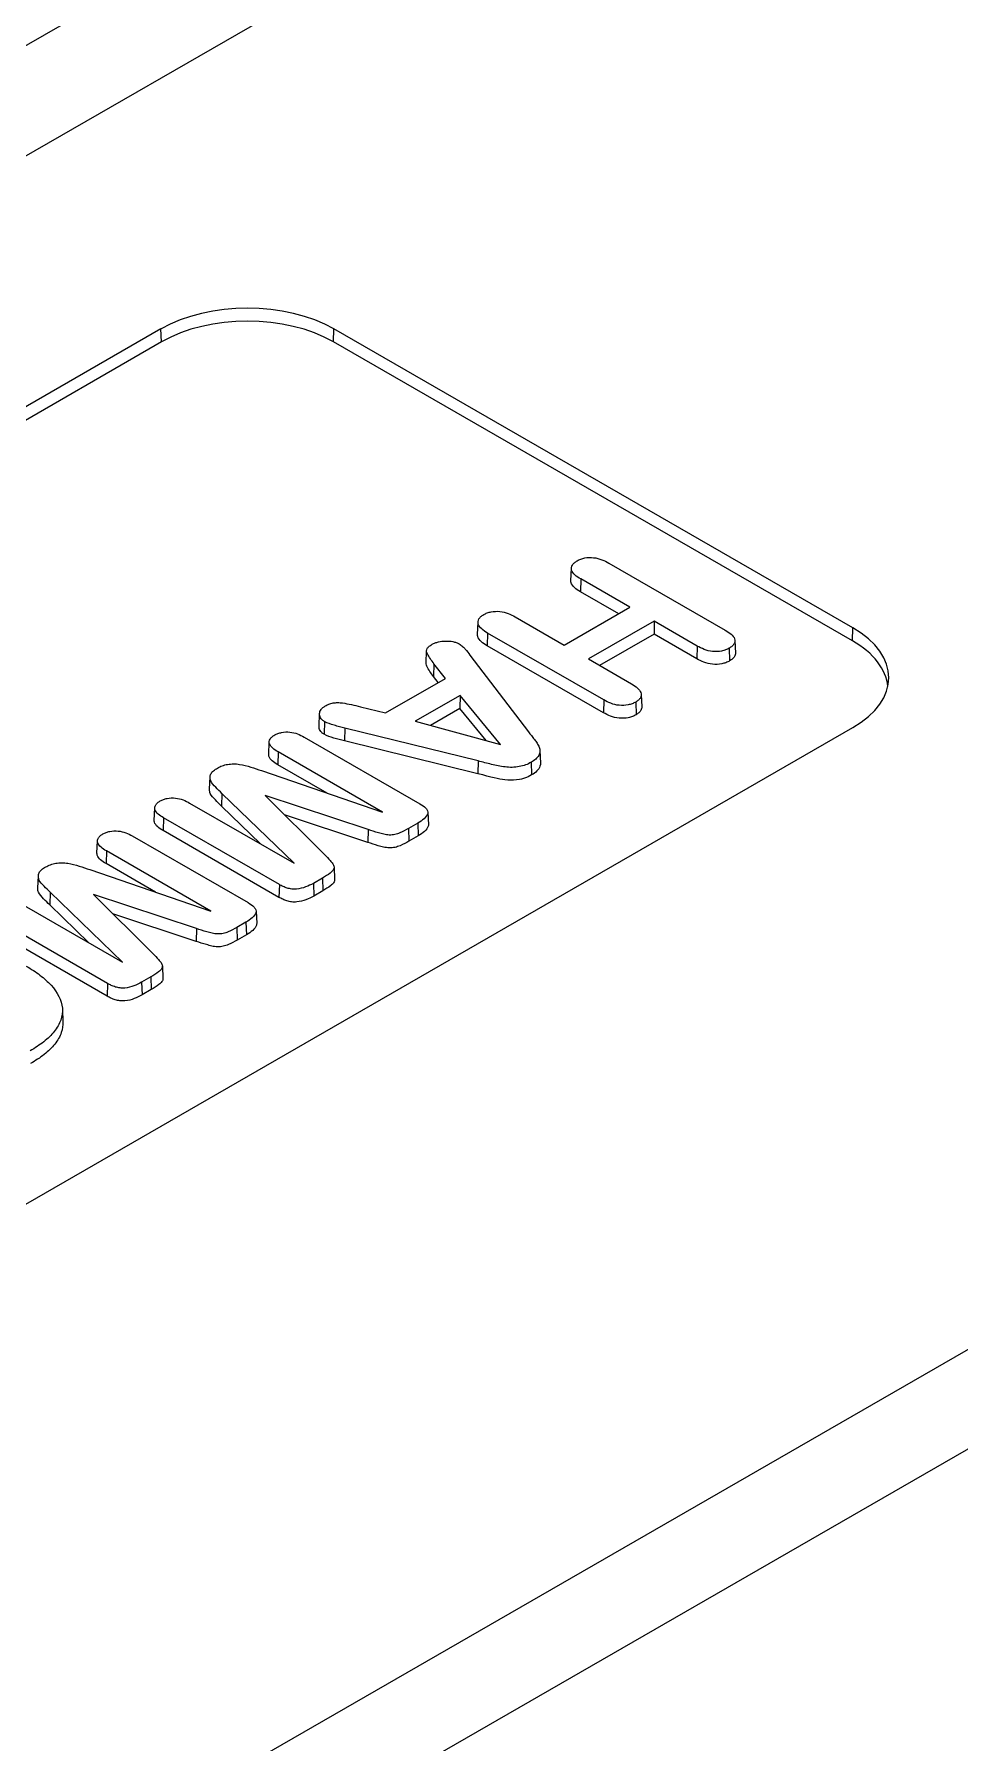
# Model space of a CAD drawing. Header units: millimetres. Extents: x 14 to 1104, y 14 to 850.
# Drawn here: x 918.21 to 933.34, y 599.64 to 627.57 of the extents above; entities that cross this region are included whole.
import ezdxf

# ---------------------------------------------------------------- set-up
doc = ezdxf.new("R2010")
doc.units = ezdxf.units.MM
doc.header["$LTSCALE"] = 4
doc.layers.add('Visible (ANSI)', color=7, linetype='Continuous', lineweight=9)
doc.layers.add('Visible Narrow (ANSI)', color=7, linetype='Continuous', lineweight=9)

msp = doc.modelspace()

# ---------------------------------------------------------------- linework, layer by layer
at = {"layer": 'Visible (ANSI)'}
for p, q in [((889.875, 609.342), (1039.781, 695.668)), ((1039.783, 665.661), (889.874, 579.334)), ((920.28, 622.75), (894.825, 608.091)), ((931.594, 617.864), (923.109, 622.75)), ((920.29, 622.54), (894.834, 607.881)), ((931.585, 617.654), (923.1, 622.54)), ((891.642, 581.981), (960.232, 621.48)), ((926.983, 618.634), (926.991, 618.839)), ((927.144, 618.663), (927.138, 618.455)), ((927.948, 618.2), (927.144, 618.663)), ((927.604, 618.923), (929.506, 617.828)), ((927.765, 618.094), (927.138, 618.455)), ((926.875, 617.582), (927.948, 618.2)), ((925.455, 617.755), (925.464, 617.959)), ((926.071, 618.045), (926.875, 617.582)), ((928.342, 617.974), (927.269, 617.356)), ((928.342, 617.974), (928.342, 617.762)), ((929.047, 617.567), (928.342, 617.974)), ((925.619, 617.78), (925.613, 617.573)), ((927.515, 616.477), (925.613, 617.573)), ((927.521, 616.685), (925.619, 617.78)), ((928.342, 617.762), (927.452, 617.25)), ((929.041, 617.359), (928.342, 617.762)), ((929.047, 617.567), (929.041, 617.359)), ((929.664, 617.657), (929.673, 617.453)), ((924.614, 617.288), (924.623, 617.493)), ((924.93, 617.037), (924.744, 617.277)), ((925.332, 617.42), (926.289, 616.166)), ((927.269, 617.356), (927.974, 616.949)), ((929.57, 617.531), (929.577, 617.323)), ((923.951, 616.473), (924.93, 617.037)), ((924.814, 616.97), (924.736, 617.07)), ((925.17, 616.758), (924.438, 616.337)), ((925.17, 616.758), (925.167, 616.545)), ((925.83, 615.96), (925.17, 616.758)), ((928.133, 616.776), (928.141, 616.572)), ((922.865, 616.259), (922.873, 616.463)), ((923.54, 616.576), (923.951, 616.473)), ((925.167, 616.545), (924.688, 616.269)), ((925.6, 616.022), (925.167, 616.545)), ((927.521, 616.685), (927.515, 616.477)), ((928.042, 616.651), (928.048, 616.443)), ((906.138, 601.576), (931.594, 616.235)), ((922.956, 616.332), (922.949, 616.124)), ((925.466, 615.689), (923.285, 616.226)), ((924.438, 616.337), (925.83, 615.96)), ((922.042, 615.796), (922.051, 616.001)), ((922.619, 616.08), (924.512, 614.99)), ((925.462, 615.48), (923.281, 616.017)), ((922.196, 615.835), (922.19, 615.627)), ((922.997, 615.162), (922.19, 615.627)), ((923.904, 614.851), (922.196, 615.835)), ((925.466, 615.689), (925.462, 615.48)), ((926.333, 615.667), (926.339, 615.459)), ((926.475, 615.858), (926.484, 615.654)), ((921.074, 615.226), (921.083, 615.43)), ((921.925, 615.53), (923.904, 614.851)), ((922.457, 614.017), (921.278, 615.158)), ((921.984, 615.123), (922.957, 614.156)), ((923.668, 614.566), (921.984, 615.123)), ((920.17, 614.717), (920.179, 614.922)), ((920.322, 614.758), (920.316, 614.55)), ((922.216, 613.667), (920.322, 614.758)), ((920.748, 615.001), (922.457, 614.017)), ((921.91, 614.332), (921.271, 614.951)), ((923.664, 614.357), (922.301, 614.808)), ((924.644, 614.851), (924.653, 614.647)), ((922.21, 613.459), (920.316, 614.55)), ((924.478, 614.671), (924.329, 614.585)), ((924.478, 614.671), (924.484, 614.463)), ((919.234, 614.179), (919.243, 614.384)), ((919.388, 614.218), (919.382, 614.01)), ((921.096, 613.234), (919.388, 614.218)), ((919.811, 614.463), (921.704, 613.373)), ((924.484, 614.463), (924.335, 614.377)), ((920.189, 613.545), (919.382, 614.01)), ((923.111, 613.953), (923.12, 613.749)), ((918.266, 613.609), (918.275, 613.813)), ((919.116, 613.913), (921.096, 613.234)), ((922.216, 613.667), (922.21, 613.459)), ((922.922, 613.775), (922.772, 613.688)), ((922.772, 613.688), (922.778, 613.48)), ((917.94, 613.384), (919.649, 612.4)), ((919.649, 612.4), (918.47, 613.541)), ((919.176, 613.506), (920.149, 612.539)), ((920.86, 612.949), (919.176, 613.506)), ((922.928, 613.567), (922.778, 613.48)), ((919.408, 612.05), (917.514, 613.141)), ((919.102, 612.715), (918.463, 613.334)), ((920.856, 612.74), (919.493, 613.191)), ((921.836, 613.234), (921.845, 613.03)), ((919.402, 611.842), (917.508, 612.933)), ((921.67, 613.054), (921.521, 612.967)), ((921.676, 612.846), (921.527, 612.759)), ((921.67, 613.054), (921.676, 612.846)), ((920.303, 612.336), (920.312, 612.132)), ((919.408, 612.05), (919.402, 611.842)), ((920.114, 612.157), (919.964, 612.071)), ((919.964, 612.071), (919.97, 611.863)), ((920.12, 611.95), (919.97, 611.863)), ((918.668, 611.629), (918.677, 611.425))]:
    msp.add_line(p, q, dxfattribs=at)
for centre, major_axis, start_param, end_param in [((921.695, 621.936), (-2, 0), 3.926991, 5.497787), ((921.695, 621.731), (-1.987, 0), 3.926991, 5.497787), ((930.18, 617.049), (2, 0), 5.497787, 7.068583), ((930.18, 616.845), (1.987, 0), 0.052303, 0.785398)]:
    msp.add_ellipse(centre, major_axis=major_axis, ratio=0.575862, start_param=start_param, end_param=end_param, dxfattribs=at)
for points, knots in [([(927.144, 618.663), (927.109, 618.684), (927.076, 618.705), (927.023, 618.754), (927.003, 618.78), (926.987, 618.836), (926.992, 618.864), (927.015, 618.904), (927.026, 618.917), (927.053, 618.94), (927.07, 618.951), (927.087, 618.961)], [0, 0, 0, 0, 0.0001465943, 0.0001465943, 0.0002932887, 0.0002932887, 0.0004399831, 0.0004399831, 0.0005133303, 0.0005133303, 0.0005862598, 0.0005862598, 0.0005862598, 0.0005862598]), ([(927.087, 618.961), (927.105, 618.971), (927.124, 618.981), (927.164, 618.996), (927.186, 619.002), (927.256, 619.016), (927.306, 619.017), (927.402, 619.006), (927.448, 618.994), (927.531, 618.963), (927.567, 618.943), (927.604, 618.923)], [0, 0, 0, 0, 0.0000724301, 0.0000724301, 0.0001452747, 0.0001452747, 0.0002909637, 0.0002909637, 0.0004366528, 0.0004366528, 0.0005822264, 0.0005822264, 0.0005822264, 0.0005822264]), ([(927.138, 618.455), (927.103, 618.476), (927.069, 618.498), (927.015, 618.547), (926.994, 618.574), (926.983, 618.613), (926.982, 618.624), (926.983, 618.634)], [0, 0, 0, 0, 0.0001499671, 0.0001499671, 0.0002999342, 0.0002999342, 0.0003552474, 0.0003552474, 0.0003552474, 0.0003552474]), ([(925.558, 618.081), (925.576, 618.091), (925.594, 618.1), (925.634, 618.116), (925.656, 618.122), (925.725, 618.135), (925.775, 618.137), (925.87, 618.127), (925.916, 618.115), (925.998, 618.084), (926.034, 618.065), (926.071, 618.045)], [0, 0, 0, 0, 0.0000718234, 0.0000718234, 0.0001440469, 0.0001440469, 0.0002884939, 0.0002884939, 0.0004329409, 0.0004329409, 0.0005772662, 0.0005772662, 0.0005772662, 0.0005772662]), ([(925.619, 617.78), (925.584, 617.802), (925.551, 617.823), (925.498, 617.871), (925.476, 617.898), (925.46, 617.954), (925.464, 617.983), (925.487, 618.023), (925.497, 618.036), (925.525, 618.06), (925.541, 618.07), (925.558, 618.081)], [0, 0, 0, 0, 0.0001477439, 0.0001477439, 0.0002955833, 0.0002955833, 0.0004434226, 0.0004434226, 0.0005173423, 0.0005173423, 0.0005908575, 0.0005908575, 0.0005908575, 0.0005908575]), ([(929.506, 617.828), (929.54, 617.807), (929.574, 617.786), (929.628, 617.738), (929.65, 617.712), (929.668, 617.657), (929.666, 617.628), (929.642, 617.588), (929.631, 617.575), (929.604, 617.552), (929.587, 617.542), (929.57, 617.531)], [0, 0, 0, 0, 0.0001466651, 0.0001466651, 0.0002934404, 0.0002934404, 0.0004402157, 0.0004402157, 0.0005136034, 0.0005136034, 0.0005866524, 0.0005866524, 0.0005866524, 0.0005866524]), ([(924.744, 617.277), (924.703, 617.331), (924.663, 617.385), (924.63, 617.455), (924.625, 617.469), (924.622, 617.498), (924.625, 617.512), (924.641, 617.539), (924.653, 617.551), (924.682, 617.575), (924.699, 617.585), (924.716, 617.596)], [0, 0, 0, 0, 0.0003024595, 0.0003024595, 0.0003780818, 0.0003780818, 0.0004537041, 0.0004537041, 0.0005293264, 0.0005293264, 0.0006045359, 0.0006045359, 0.0006045359, 0.0006045359]), ([(924.716, 617.596), (924.731, 617.604), (924.746, 617.612), (924.779, 617.625), (924.797, 617.63), (924.854, 617.644), (924.894, 617.648), (924.975, 617.65), (925.016, 617.647), (925.073, 617.635), (925.092, 617.63), (925.125, 617.618), (925.14, 617.61), (925.156, 617.602)], [0, 0, 0, 0, 0.0000597735, 0.0000597735, 0.0001199516, 0.0001199516, 0.0002403079, 0.0002403079, 0.0003606642, 0.0003606642, 0.0004208423, 0.0004208423, 0.0004805914, 0.0004805914, 0.0004805914, 0.0004805914]), ([(925.156, 617.602), (925.176, 617.589), (925.196, 617.576), (925.229, 617.548), (925.243, 617.532), (925.283, 617.485), (925.308, 617.452), (925.332, 617.42), (925.332, 617.42), (925.332, 617.42), (925.332, 617.42)], [0, 0, 0, 0, 0.0000905122, 0.0000905122, 0.0001814635, 0.0001814635, 0.000363366, 0.000363366, 0.000363366, 0.0003634116, 0.0003634116, 0.0003634116, 0.0003634116]), ([(925.613, 617.573), (925.578, 617.594), (925.544, 617.615), (925.49, 617.665), (925.468, 617.692), (925.456, 617.732), (925.455, 617.743), (925.455, 617.755)], [0, 0, 0, 0, 0.0001510024, 0.0001510024, 0.0003020048, 0.0003020048, 0.0003615298, 0.0003615298, 0.0003615298, 0.0003615298]), ([(929.57, 617.531), (929.552, 617.521), (929.533, 617.512), (929.493, 617.496), (929.47, 617.49), (929.399, 617.476), (929.349, 617.474), (929.251, 617.484), (929.205, 617.496), (929.121, 617.528), (929.084, 617.547), (929.047, 617.567)], [0, 0, 0, 0, 0.0000733743, 0.0000733743, 0.0001470842, 0.0001470842, 0.000294504, 0.000294504, 0.0004419238, 0.0004419238, 0.0005892335, 0.0005892335, 0.0005892335, 0.0005892335]), ([(924.736, 617.07), (924.695, 617.124), (924.655, 617.179), (924.621, 617.25), (924.616, 617.264), (924.614, 617.282), (924.614, 617.285), (924.614, 617.288)], [0, 0, 0, 0, 0.0003074862, 0.0003074862, 0.0003843577, 0.0003843577, 0.000400555, 0.000400555, 0.000400555, 0.000400555]), ([(929.577, 617.323), (929.558, 617.313), (929.539, 617.303), (929.497, 617.287), (929.473, 617.281), (929.401, 617.266), (929.349, 617.265), (929.248, 617.275), (929.201, 617.287), (929.115, 617.319), (929.078, 617.339), (929.041, 617.359)], [0, 0, 0, 0, 0.0000753967, 0.0000753967, 0.0001507934, 0.0001507934, 0.0003015868, 0.0003015868, 0.0004523802, 0.0004523802, 0.0006031736, 0.0006031736, 0.0006031736, 0.0006031736]), ([(929.673, 617.453), (929.674, 617.433), (929.669, 617.414), (929.65, 617.382), (929.639, 617.369), (929.611, 617.345), (929.594, 617.334), (929.577, 617.323)], [0.0003494721, 0.0003494721, 0.0003494721, 0.0003494721, 0.0004499405, 0.0004499405, 0.0005249306, 0.0005249306, 0.0005999207, 0.0005999207, 0.0005999207, 0.0005999207]), ([(927.974, 616.949), (928.008, 616.928), (928.042, 616.907), (928.096, 616.859), (928.117, 616.833), (928.137, 616.778), (928.134, 616.749), (928.112, 616.708), (928.102, 616.696), (928.075, 616.672), (928.058, 616.662), (928.042, 616.651)], [0, 0, 0, 0, 0.0001467258, 0.0001467258, 0.0002935603, 0.0002935603, 0.0004403947, 0.0004403947, 0.0005138119, 0.0005138119, 0.0005868111, 0.0005868111, 0.0005868111, 0.0005868111]), ([(922.956, 616.332), (922.942, 616.341), (922.928, 616.35), (922.906, 616.369), (922.897, 616.38), (922.878, 616.414), (922.873, 616.438), (922.874, 616.486), (922.882, 616.509), (922.906, 616.542), (922.916, 616.552), (922.94, 616.572), (922.954, 616.58), (922.968, 616.589)], [0, 0, 0, 0, 0.0000606009, 0.0000606009, 0.0001215784, 0.0001215784, 0.0002435333, 0.0002435333, 0.0003654882, 0.0003654882, 0.0004264657, 0.0004264657, 0.0004870421, 0.0004870421, 0.0004870421, 0.0004870421]), ([(922.968, 616.589), (922.987, 616.6), (923.006, 616.61), (923.048, 616.626), (923.071, 616.632), (923.12, 616.64), (923.145, 616.642), (923.196, 616.642), (923.221, 616.64), (923.297, 616.63), (923.346, 616.62), (923.443, 616.598), (923.492, 616.587), (923.54, 616.576)], [0, 0, 0, 0, 0.0000759397, 0.0000759397, 0.0001522847, 0.0001522847, 0.0002286296, 0.0002286296, 0.0003049746, 0.0003049746, 0.0004576645, 0.0004576645, 0.0006101705, 0.0006101705, 0.0006101705, 0.0006101705]), ([(928.048, 616.443), (928.029, 616.433), (928.01, 616.423), (927.968, 616.407), (927.945, 616.401), (927.873, 616.386), (927.821, 616.384), (927.721, 616.394), (927.674, 616.406), (927.589, 616.437), (927.552, 616.457), (927.515, 616.477)], [0, 0, 0, 0, 0.0000749445, 0.0000749445, 0.0001498889, 0.0001498889, 0.0002997779, 0.0002997779, 0.0004496668, 0.0004496668, 0.0005995558, 0.0005995558, 0.0005995558, 0.0005995558]), ([(928.042, 616.651), (928.023, 616.641), (928.005, 616.631), (927.964, 616.616), (927.942, 616.61), (927.872, 616.596), (927.821, 616.593), (927.724, 616.603), (927.678, 616.615), (927.594, 616.646), (927.558, 616.665), (927.521, 616.685)], [0, 0, 0, 0, 0.0000728385, 0.0000728385, 0.0001460912, 0.0001460912, 0.0002925967, 0.0002925967, 0.0004391021, 0.0004391021, 0.0005854997, 0.0005854997, 0.0005854997, 0.0005854997]), ([(928.141, 616.572), (928.142, 616.553), (928.138, 616.534), (928.12, 616.502), (928.109, 616.489), (928.081, 616.465), (928.065, 616.454), (928.048, 616.443)], [0.0003517302, 0.0003517302, 0.0003517302, 0.0003517302, 0.0004500093, 0.0004500093, 0.0005250108, 0.0005250108, 0.0006000123, 0.0006000123, 0.0006000123, 0.0006000123]), ([(922.14, 616.113), (922.157, 616.122), (922.174, 616.13), (922.211, 616.145), (922.232, 616.15), (922.296, 616.163), (922.343, 616.165), (922.432, 616.156), (922.474, 616.145), (922.551, 616.116), (922.585, 616.098), (922.619, 616.08)], [0, 0, 0, 0, 0.0000669143, 0.0000669143, 0.0001342671, 0.0001342671, 0.0002689726, 0.0002689726, 0.000403678, 0.000403678, 0.0005382467, 0.0005382467, 0.0005382467, 0.0005382467]), ([(922.949, 616.124), (922.935, 616.133), (922.921, 616.142), (922.898, 616.163), (922.889, 616.174), (922.869, 616.209), (922.864, 616.233), (922.865, 616.258), (922.865, 616.259), (922.865, 616.259)], [0, 0, 0, 0, 0.000062646, 0.000062646, 0.0001252919, 0.0001252919, 0.0002505839, 0.0002505839, 0.000253398, 0.000253398, 0.000253398, 0.000253398]), ([(923.285, 616.226), (923.256, 616.233), (923.226, 616.24), (923.168, 616.255), (923.14, 616.264), (923.055, 616.288), (923.001, 616.307), (922.956, 616.332)], [0, 0, 0, 0, 0.0000947864, 0.0000947864, 0.0001895848, 0.0001895848, 0.0003787897, 0.0003787897, 0.0003787897, 0.0003787897]), ([(926.289, 616.166), (926.289, 616.166), (926.289, 616.166), (926.289, 616.166), (926.305, 616.145), (926.32, 616.124), (926.353, 616.082), (926.369, 616.061), (926.401, 616.02), (926.416, 615.999), (926.442, 615.956), (926.455, 615.934), (926.472, 615.89), (926.477, 615.868), (926.474, 615.823), (926.468, 615.801), (926.446, 615.758), (926.429, 615.738), (926.386, 615.7), (926.36, 615.683), (926.333, 615.667)], [0, 0, 0, 0, 0.0000000354, 0.0000000354, 0.0000000354, 0.0001178593, 0.0001178593, 0.0002356833, 0.0002356833, 0.0003535072, 0.0003535072, 0.0004713312, 0.0004713312, 0.0005891551, 0.0005891551, 0.000706979, 0.000706979, 0.000824803, 0.000824803, 0.0009423936, 0.0009423936, 0.0009423936, 0.0009423936]), ([(922.196, 615.835), (922.164, 615.855), (922.133, 615.874), (922.083, 615.919), (922.063, 615.943), (922.047, 615.995), (922.051, 616.022), (922.073, 616.06), (922.083, 616.071), (922.109, 616.093), (922.124, 616.103), (922.14, 616.113)], [0, 0, 0, 0, 0.0001369737, 0.0001369737, 0.0002740748, 0.0002740748, 0.000411176, 0.000411176, 0.0004797265, 0.0004797265, 0.0005478338, 0.0005478338, 0.0005478338, 0.0005478338]), ([(923.281, 616.017), (923.252, 616.024), (923.223, 616.031), (923.165, 616.046), (923.136, 616.055), (923.051, 616.08), (922.996, 616.099), (922.949, 616.124)], [0, 0, 0, 0, 0.0000955718, 0.0000955718, 0.0001911437, 0.0001911437, 0.0003822874, 0.0003822874, 0.0003822874, 0.0003822874]), ([(921.203, 615.573), (921.227, 615.586), (921.252, 615.599), (921.308, 615.62), (921.338, 615.628), (921.401, 615.638), (921.434, 615.64), (921.501, 615.641), (921.533, 615.638), (921.63, 615.624), (921.69, 615.607), (921.808, 615.569), (921.866, 615.549), (921.925, 615.53)], [0, 0, 0, 0, 0.0000989188, 0.0000989188, 0.0001981084, 0.0001981084, 0.0002972979, 0.0002972979, 0.0003964874, 0.0003964874, 0.0005948665, 0.0005948665, 0.0007931577, 0.0007931577, 0.0007931577, 0.0007931577]), ([(922.19, 615.627), (922.158, 615.647), (922.126, 615.667), (922.075, 615.712), (922.054, 615.737), (922.043, 615.775), (922.042, 615.786), (922.042, 615.796)], [0, 0, 0, 0, 0.0001402475, 0.0001402475, 0.0002804951, 0.0002804951, 0.0003364058, 0.0003364058, 0.0003364058, 0.0003364058]), ([(926.333, 615.667), (926.304, 615.651), (926.275, 615.636), (926.21, 615.611), (926.175, 615.602), (926.101, 615.589), (926.062, 615.585), (925.984, 615.583), (925.945, 615.586), (925.869, 615.595), (925.831, 615.601), (925.756, 615.615), (925.72, 615.624), (925.647, 615.642), (925.61, 615.651), (925.538, 615.67), (925.502, 615.679), (925.466, 615.689), (925.466, 615.689), (925.466, 615.689), (925.466, 615.689)], [0, 0, 0, 0, 0.0001161939, 0.0001161939, 0.0002326182, 0.0002326182, 0.0003490425, 0.0003490425, 0.0004654668, 0.0004654668, 0.0005818911, 0.0005818911, 0.0006983154, 0.0006983154, 0.0008147397, 0.0008147397, 0.000931164, 0.000931164, 0.000931164, 0.0009312491, 0.0009312491, 0.0009312491, 0.0009312491]), ([(926.484, 615.654), (926.485, 615.638), (926.483, 615.62), (926.467, 615.57), (926.448, 615.545), (926.403, 615.499), (926.375, 615.481), (926.339, 615.459)], [0.03273021, 0.03273021, 0.03273021, 0.03273021, 0.03557347, 0.03557347, 0.04077682, 0.04077682, 0.04721372, 0.04721372, 0.04721372, 0.04721372]), ([(921.278, 615.158), (921.244, 615.191), (921.209, 615.225), (921.144, 615.293), (921.109, 615.327), (921.086, 615.383), (921.084, 615.402), (921.083, 615.44), (921.086, 615.46), (921.105, 615.496), (921.12, 615.513), (921.157, 615.545), (921.18, 615.559), (921.203, 615.573)], [0, 0, 0, 0, 0.0002008117, 0.0002008117, 0.0004016233, 0.0004016233, 0.0005020292, 0.0005020292, 0.000602435, 0.000602435, 0.0007028408, 0.0007028408, 0.0008029738, 0.0008029738, 0.0008029738, 0.0008029738]), ([(926.339, 615.459), (926.302, 615.438), (926.269, 615.422), (926.205, 615.4), (926.161, 615.387), (926.029, 615.372), (925.971, 615.373), (925.792, 615.394), (925.688, 615.421), (925.462, 615.48)], [0, 0, 0, 0, 0.01547897, 0.01547897, 0.02347105, 0.02347105, 0.03124076, 0.03124076, 0.04450286, 0.04450286, 0.04450286, 0.04450286]), ([(920.322, 614.758), (920.29, 614.777), (920.259, 614.797), (920.209, 614.842), (920.19, 614.866), (920.175, 614.918), (920.179, 614.945), (920.202, 614.982), (920.212, 614.994), (920.238, 615.016), (920.254, 615.026), (920.269, 615.036)], [0, 0, 0, 0, 0.0001371447, 0.0001371447, 0.0002744218, 0.0002744218, 0.000411699, 0.000411699, 0.0004803375, 0.0004803375, 0.0005485286, 0.0005485286, 0.0005485286, 0.0005485286]), ([(920.269, 615.036), (920.287, 615.044), (920.303, 615.053), (920.341, 615.067), (920.361, 615.073), (920.426, 615.085), (920.472, 615.087), (920.562, 615.077), (920.604, 615.066), (920.681, 615.037), (920.714, 615.02), (920.748, 615.001)], [0, 0, 0, 0, 0.0000668318, 0.0000668318, 0.0001341055, 0.0001341055, 0.0002686529, 0.0002686529, 0.0004032003, 0.0004032003, 0.0005376178, 0.0005376178, 0.0005376178, 0.0005376178]), ([(921.271, 614.951), (921.236, 614.984), (921.202, 615.018), (921.137, 615.087), (921.101, 615.121), (921.078, 615.178), (921.075, 615.197), (921.074, 615.22), (921.074, 615.223), (921.074, 615.226)], [0, 0, 0, 0, 0.0002036195, 0.0002036195, 0.0004072389, 0.0004072389, 0.0005090487, 0.0005090487, 0.0005249663, 0.0005249663, 0.0005249663, 0.0005249663]), ([(924.512, 614.99), (924.55, 614.967), (924.587, 614.944), (924.624, 614.903), (924.633, 614.888), (924.645, 614.859), (924.646, 614.843), (924.633, 614.798), (924.61, 614.769), (924.552, 614.717), (924.516, 614.694), (924.478, 614.671)], [0, 0, 0, 0, 0.0001583863, 0.0001583863, 0.0002376394, 0.0002376394, 0.0003168925, 0.0003168925, 0.0004753987, 0.0004753987, 0.0006337905, 0.0006337905, 0.0006337905, 0.0006337905]), ([(919.388, 614.218), (919.356, 614.238), (919.325, 614.257), (919.275, 614.302), (919.255, 614.326), (919.239, 614.378), (919.242, 614.405), (919.265, 614.442), (919.275, 614.454), (919.301, 614.476), (919.316, 614.486), (919.332, 614.496)], [0, 0, 0, 0, 0.0001369737, 0.0001369737, 0.0002740748, 0.0002740748, 0.000411176, 0.000411176, 0.0004797265, 0.0004797265, 0.0005478338, 0.0005478338, 0.0005478338, 0.0005478338]), ([(919.332, 614.496), (919.349, 614.505), (919.366, 614.513), (919.403, 614.528), (919.424, 614.533), (919.488, 614.546), (919.535, 614.548), (919.624, 614.539), (919.666, 614.528), (919.743, 614.499), (919.777, 614.481), (919.811, 614.463)], [0, 0, 0, 0, 0.0000669143, 0.0000669143, 0.0001342671, 0.0001342671, 0.0002689726, 0.0002689726, 0.000403678, 0.000403678, 0.0005382467, 0.0005382467, 0.0005382467, 0.0005382467]), ([(920.316, 614.55), (920.284, 614.57), (920.252, 614.59), (920.202, 614.635), (920.181, 614.66), (920.171, 614.697), (920.17, 614.707), (920.17, 614.717)], [0, 0, 0, 0, 0.0001404333, 0.0001404333, 0.0002808665, 0.0002808665, 0.0003331727, 0.0003331727, 0.0003331727, 0.0003331727]), ([(924.329, 614.585), (924.283, 614.559), (924.237, 614.533), (924.16, 614.501), (924.133, 614.492), (924.075, 614.479), (924.044, 614.476), (923.983, 614.478), (923.952, 614.483), (923.894, 614.496), (923.865, 614.504), (923.779, 614.529), (923.724, 614.547), (923.668, 614.566), (923.668, 614.566), (923.668, 614.566), (923.668, 614.566), (923.668, 614.566), (923.668, 614.566), (923.668, 614.566)], [0, 0, 0, 0, 0.0001896166, 0.0001896166, 0.0002844516, 0.0002844516, 0.0003792866, 0.0003792866, 0.0004741216, 0.0004741216, 0.0005689565, 0.0005689565, 0.0007586265, 0.0007586265, 0.0007586265, 0.0007586405, 0.0007586405, 0.0007586405, 0.0007586546, 0.0007586546, 0.0007586546, 0.0007586546]), ([(924.653, 614.647), (924.653, 614.639), (924.652, 614.631), (924.641, 614.592), (924.617, 614.563), (924.559, 614.509), (924.522, 614.486), (924.484, 614.463)], [0.0002833057, 0.0002833057, 0.0002833057, 0.0002833057, 0.0003240118, 0.0003240118, 0.0004860177, 0.0004860177, 0.0006480235, 0.0006480235, 0.0006480235, 0.0006480235]), ([(924.335, 614.377), (924.289, 614.351), (924.243, 614.325), (924.164, 614.293), (924.137, 614.283), (924.077, 614.27), (924.045, 614.266), (923.981, 614.268), (923.95, 614.274), (923.89, 614.287), (923.861, 614.295), (923.775, 614.32), (923.719, 614.338), (923.664, 614.357)], [0, 0, 0, 0, 0.0001924262, 0.0001924262, 0.0002886393, 0.0002886393, 0.0003848524, 0.0003848524, 0.0004810655, 0.0004810655, 0.0005772786, 0.0005772786, 0.0007697048, 0.0007697048, 0.0007697048, 0.0007697048]), ([(918.47, 613.541), (918.436, 613.574), (918.401, 613.608), (918.336, 613.676), (918.301, 613.71), (918.278, 613.766), (918.276, 613.785), (918.275, 613.823), (918.278, 613.842), (918.297, 613.879), (918.312, 613.896), (918.349, 613.928), (918.371, 613.942), (918.395, 613.956)], [0, 0, 0, 0, 0.0002008117, 0.0002008117, 0.0004016233, 0.0004016233, 0.0005020292, 0.0005020292, 0.000602435, 0.000602435, 0.0007028408, 0.0007028408, 0.0008029738, 0.0008029738, 0.0008029738, 0.0008029738]), ([(918.395, 613.956), (918.419, 613.969), (918.444, 613.982), (918.5, 614.002), (918.53, 614.011), (918.593, 614.021), (918.626, 614.023), (918.692, 614.024), (918.725, 614.021), (918.822, 614.007), (918.882, 613.99), (919, 613.952), (919.058, 613.932), (919.116, 613.913)], [0, 0, 0, 0, 0.0000989188, 0.0000989188, 0.0001981084, 0.0001981084, 0.0002972979, 0.0002972979, 0.0003964874, 0.0003964874, 0.0005948665, 0.0005948665, 0.0007931577, 0.0007931577, 0.0007931577, 0.0007931577]), ([(919.382, 614.01), (919.349, 614.03), (919.318, 614.05), (919.267, 614.095), (919.246, 614.12), (919.235, 614.158), (919.234, 614.169), (919.234, 614.179)], [0, 0, 0, 0, 0.0001402475, 0.0001402475, 0.0002804951, 0.0002804951, 0.0003364058, 0.0003364058, 0.0003364058, 0.0003364058]), ([(922.957, 614.156), (922.957, 614.156), (922.957, 614.156), (922.957, 614.156), (922.957, 614.156), (922.957, 614.156), (922.957, 614.156), (922.989, 614.124), (923.02, 614.092), (923.064, 614.042), (923.078, 614.026), (923.101, 613.992), (923.109, 613.974), (923.113, 613.939), (923.107, 613.921), (923.084, 613.888), (923.067, 613.872), (923.012, 613.827), (922.967, 613.801), (922.922, 613.775)], [0, 0, 0, 0, 0.0000000141, 0.0000000141, 0.0000000141, 0.0000000282, 0.0000000282, 0.0000000282, 0.0001904265, 0.0001904265, 0.0002856256, 0.0002856256, 0.0003808247, 0.0003808247, 0.0004760239, 0.0004760239, 0.000571223, 0.000571223, 0.0007615669, 0.0007615669, 0.0007615669, 0.0007615669]), ([(922.772, 613.688), (922.732, 613.666), (922.692, 613.645), (922.6, 613.612), (922.55, 613.599), (922.471, 613.591), (922.445, 613.591), (922.393, 613.598), (922.368, 613.603), (922.321, 613.618), (922.297, 613.626), (922.256, 613.646), (922.236, 613.657), (922.216, 613.667)], [0, 0, 0, 0, 0.0001602843, 0.0001602843, 0.0003206843, 0.0003206843, 0.0004008843, 0.0004008843, 0.0004810843, 0.0004810843, 0.0005612843, 0.0005612843, 0.0006413547, 0.0006413547, 0.0006413547, 0.0006413547]), ([(923.12, 613.749), (923.121, 613.732), (923.115, 613.714), (923.092, 613.681), (923.074, 613.665), (923.018, 613.62), (922.973, 613.593), (922.928, 613.567)], [0.0003919946, 0.0003919946, 0.0003919946, 0.0003919946, 0.0004830157, 0.0004830157, 0.0005796188, 0.0005796188, 0.0007728251, 0.0007728251, 0.0007728251, 0.0007728251]), ([(918.463, 613.334), (918.428, 613.367), (918.394, 613.401), (918.329, 613.469), (918.293, 613.504), (918.269, 613.561), (918.267, 613.58), (918.266, 613.603), (918.266, 613.606), (918.266, 613.609)], [0, 0, 0, 0, 0.0002036195, 0.0002036195, 0.0004072389, 0.0004072389, 0.0005090487, 0.0005090487, 0.0005249663, 0.0005249663, 0.0005249663, 0.0005249663]), ([(921.704, 613.373), (921.742, 613.35), (921.778, 613.327), (921.815, 613.286), (921.825, 613.271), (921.837, 613.242), (921.838, 613.226), (921.825, 613.181), (921.802, 613.152), (921.744, 613.1), (921.708, 613.076), (921.67, 613.054)], [0, 0, 0, 0, 0.0001583863, 0.0001583863, 0.0002376394, 0.0002376394, 0.0003168925, 0.0003168925, 0.0004753987, 0.0004753987, 0.0006337905, 0.0006337905, 0.0006337905, 0.0006337905]), ([(922.778, 613.48), (922.738, 613.458), (922.697, 613.437), (922.604, 613.403), (922.553, 613.389), (922.472, 613.382), (922.444, 613.381), (922.39, 613.389), (922.364, 613.394), (922.316, 613.409), (922.292, 613.418), (922.25, 613.438), (922.23, 613.449), (922.21, 613.459)], [0, 0, 0, 0, 0.0001637247, 0.0001637247, 0.0003274494, 0.0003274494, 0.0004093118, 0.0004093118, 0.0004911742, 0.0004911742, 0.0005730365, 0.0005730365, 0.0006548989, 0.0006548989, 0.0006548989, 0.0006548989]), ([(921.521, 612.967), (921.475, 612.942), (921.429, 612.916), (921.352, 612.884), (921.325, 612.875), (921.267, 612.862), (921.236, 612.859), (921.174, 612.861), (921.144, 612.866), (921.086, 612.879), (921.057, 612.887), (920.971, 612.912), (920.916, 612.93), (920.86, 612.949), (920.86, 612.949), (920.86, 612.949), (920.86, 612.949), (920.86, 612.949), (920.86, 612.949), (920.86, 612.949)], [0, 0, 0, 0, 0.0001896166, 0.0001896166, 0.0002844516, 0.0002844516, 0.0003792866, 0.0003792866, 0.0004741216, 0.0004741216, 0.0005689565, 0.0005689565, 0.0007586265, 0.0007586265, 0.0007586265, 0.0007586405, 0.0007586405, 0.0007586405, 0.0007586546, 0.0007586546, 0.0007586546, 0.0007586546]), ([(921.845, 613.03), (921.845, 613.022), (921.844, 613.014), (921.833, 612.975), (921.809, 612.946), (921.751, 612.892), (921.714, 612.869), (921.676, 612.846)], [0.0002833057, 0.0002833057, 0.0002833057, 0.0002833057, 0.0003240118, 0.0003240118, 0.0004860177, 0.0004860177, 0.0006480235, 0.0006480235, 0.0006480235, 0.0006480235]), ([(920.149, 612.539), (920.149, 612.539), (920.149, 612.539), (920.149, 612.539), (920.149, 612.539), (920.149, 612.539), (920.149, 612.539), (920.181, 612.507), (920.212, 612.475), (920.256, 612.425), (920.27, 612.409), (920.293, 612.375), (920.301, 612.357), (920.304, 612.322), (920.299, 612.304), (920.276, 612.27), (920.259, 612.255), (920.204, 612.21), (920.159, 612.184), (920.114, 612.157)], [0, 0, 0, 0, 0.0000000141, 0.0000000141, 0.0000000141, 0.0000000282, 0.0000000282, 0.0000000282, 0.0001904265, 0.0001904265, 0.0002856256, 0.0002856256, 0.0003808247, 0.0003808247, 0.0004760239, 0.0004760239, 0.000571223, 0.000571223, 0.0007615669, 0.0007615669, 0.0007615669, 0.0007615669]), ([(921.527, 612.759), (921.481, 612.734), (921.435, 612.708), (921.356, 612.676), (921.329, 612.666), (921.269, 612.653), (921.237, 612.649), (921.173, 612.651), (921.141, 612.656), (921.082, 612.67), (921.053, 612.678), (920.967, 612.703), (920.911, 612.721), (920.856, 612.74)], [0, 0, 0, 0, 0.0001924262, 0.0001924262, 0.0002886393, 0.0002886393, 0.0003848524, 0.0003848524, 0.0004810655, 0.0004810655, 0.0005772786, 0.0005772786, 0.0007697048, 0.0007697048, 0.0007697048, 0.0007697048]), ([(918.077, 612.335), (918.117, 612.311), (918.156, 612.288), (918.232, 612.239), (918.267, 612.214), (918.37, 612.135), (918.431, 612.08), (918.588, 611.906), (918.656, 611.778), (918.673, 611.582), (918.664, 611.517), (918.619, 611.389), (918.582, 611.326), (918.488, 611.207), (918.43, 611.151), (918.33, 611.071), (918.295, 611.046), (918.22, 610.997), (918.18, 610.973), (918.141, 610.949)], [0, 0, 0, 0, 0.000169673, 0.000169673, 0.000339521, 0.000339521, 0.000679215, 0.000679215, 0.001358605, 0.001358605, 0.0016983, 0.0016983, 0.002037994, 0.002037994, 0.002377689, 0.002377689, 0.002547537, 0.002547537, 0.002717229, 0.002717229, 0.002717229, 0.002717229]), ([(919.964, 612.071), (919.924, 612.049), (919.884, 612.028), (919.792, 611.995), (919.742, 611.982), (919.663, 611.974), (919.637, 611.974), (919.585, 611.981), (919.56, 611.986), (919.512, 612.001), (919.489, 612.009), (919.448, 612.029), (919.428, 612.04), (919.408, 612.05)], [0, 0, 0, 0, 0.0001602843, 0.0001602843, 0.0003206843, 0.0003206843, 0.0004008843, 0.0004008843, 0.0004810843, 0.0004810843, 0.0005612843, 0.0005612843, 0.0006413547, 0.0006413547, 0.0006413547, 0.0006413547]), ([(920.312, 612.132), (920.313, 612.115), (920.307, 612.097), (920.284, 612.064), (920.266, 612.048), (920.21, 612.003), (920.165, 611.976), (920.12, 611.95)], [0.0003919946, 0.0003919946, 0.0003919946, 0.0003919946, 0.0004830157, 0.0004830157, 0.0005796188, 0.0005796188, 0.0007728251, 0.0007728251, 0.0007728251, 0.0007728251]), ([(919.97, 611.863), (919.93, 611.841), (919.889, 611.82), (919.796, 611.786), (919.745, 611.772), (919.664, 611.765), (919.636, 611.764), (919.582, 611.772), (919.556, 611.777), (919.508, 611.792), (919.484, 611.801), (919.442, 611.82), (919.422, 611.831), (919.402, 611.842)], [0, 0, 0, 0, 0.0001637247, 0.0001637247, 0.0003274494, 0.0003274494, 0.0004093118, 0.0004093118, 0.0004911742, 0.0004911742, 0.0005730365, 0.0005730365, 0.0006548989, 0.0006548989, 0.0006548989, 0.0006548989]), ([(918.677, 611.425), (918.68, 611.365), (918.67, 611.306), (918.627, 611.183), (918.591, 611.12), (918.496, 611.001), (918.437, 610.944), (918.337, 610.864), (918.301, 610.838), (918.226, 610.789), (918.187, 610.765), (918.147, 610.742)], [0.001397837, 0.001397837, 0.001397837, 0.001397837, 0.001707012, 0.001707012, 0.002048415, 0.002048415, 0.002389817, 0.002389817, 0.002560518, 0.002560518, 0.00273122, 0.00273122, 0.00273122, 0.00273122])]:
    msp.add_open_spline(points, degree=3, knots=knots, dxfattribs=at)
at = {"layer": 'Visible Narrow (ANSI)'}
for p, q in [((889.835, 611.125), (1039.742, 697.451)), ((920.29, 622.54), (920.28, 622.75)), ((923.1, 622.54), (923.109, 622.75)), ((931.585, 617.654), (931.594, 617.864)), ((924.744, 617.277), (924.736, 617.07)), ((923.285, 616.226), (923.281, 616.017)), ((921.278, 615.158), (921.271, 614.951)), ((923.668, 614.566), (923.664, 614.357)), ((924.329, 614.585), (924.335, 614.377)), ((922.922, 613.775), (922.928, 613.567)), ((918.47, 613.541), (918.463, 613.334)), ((920.86, 612.949), (920.856, 612.74)), ((921.521, 612.967), (921.527, 612.759)), ((920.114, 612.157), (920.12, 611.95))]:
    msp.add_line(p, q, dxfattribs=at)

doc.saveas('drawing.dxf')
